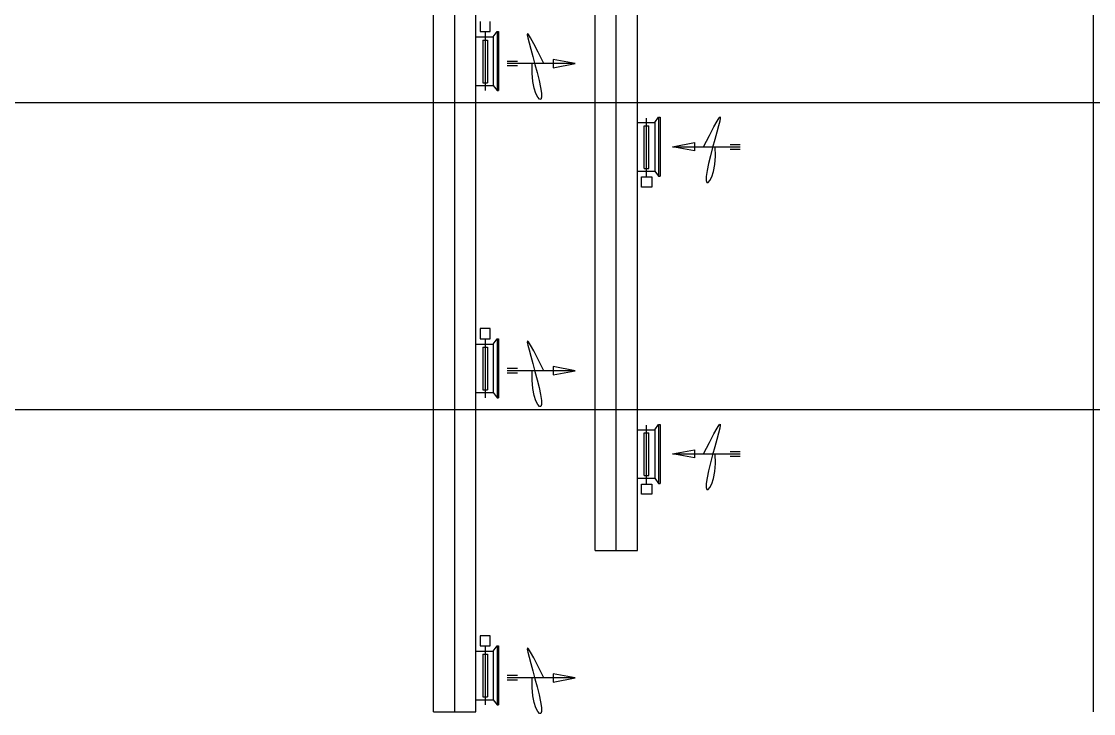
# Model space of a CAD drawing. Header units: millimetres. Extents: x 8533 to 164433, y 5768 to 115327.
# Drawn here: x 75945 to 88098, y 14998 to 22851 of the extents above; entities that cross this region are included whole.
import ezdxf

# ---------------------------------------------------------------- set-up
doc = ezdxf.new("R2010")
doc.units = ezdxf.units.MM
doc.header["$LTSCALE"] = 250
for name, color, linetype in [('ARC', 8, 'Continuous'), ('OUT', 4, 'Continuous'), ('p', 3, 'Continuous')]:
    doc.layers.add(name, color=color, linetype=linetype)

msp = doc.modelspace()

# ---------------------------------------------------------------- linework, layer by layer
at = {"layer": 'ARC'}
for p, q in [((19211, 21930), (124754, 21930)), ((19211, 18446), (124754, 18446))]:
    msp.add_line(p, q, dxfattribs=at)
at = {"layer": 'OUT'}
for p, q in [((81201, 22735), (81201, 22067)), ((81293, 22676), (81338, 22735)), ((81338, 22735), (81353, 22735)), ((81338, 22735), (81338, 22067)), ((81353, 22735), (81353, 22067)), ((81097, 22676), (81293, 22676)), ((81175, 22639), (81175, 22156)), ((81175, 22639), (81227, 22639)), ((81227, 22639), (81227, 22156)), ((81293, 22676), (81293, 22124)), ((81097, 22124), (81293, 22124)), ((81175, 22156), (81227, 22156)), ((81293, 22124), (81338, 22067)), ((81338, 22067), (81353, 22067)), ((83031, 21087), (83031, 21755)), ((83124, 21703), (83168, 21763)), ((83168, 21763), (83184, 21763)), ((83168, 21763), (83168, 21095)), ((83184, 21763), (83184, 21095)), ((82927, 21703), (83124, 21703)), ((83005, 21667), (83057, 21667)), ((83005, 21183), (83005, 21667)), ((83057, 21183), (83057, 21667)), ((83124, 21703), (83124, 21152)), ((82927, 21152), (83124, 21152)), ((83005, 21183), (83057, 21183)), ((83124, 21152), (83168, 21095)), ((83168, 21095), (83184, 21095)), ((81201, 19251), (81201, 18582)), ((81293, 19191), (81338, 19251)), ((81338, 19251), (81353, 19251)), ((81338, 19251), (81338, 18582)), ((81353, 19251), (81353, 18582)), ((81097, 19191), (81293, 19191)), ((81175, 19154), (81175, 18671)), ((81175, 19154), (81227, 19154)), ((81227, 19154), (81227, 18671)), ((81293, 19191), (81293, 18640)), ((81097, 18640), (81293, 18640)), ((81175, 18671), (81227, 18671)), ((81293, 18640), (81338, 18582)), ((81338, 18582), (81353, 18582)), ((83031, 17602), (83031, 18271)), ((83124, 18219), (83168, 18278)), ((83168, 18278), (83184, 18278)), ((83168, 18278), (83168, 17610)), ((83184, 18278), (83184, 17610)), ((82927, 18219), (83124, 18219)), ((83005, 17699), (83005, 18182)), ((83005, 18182), (83057, 18182)), ((83057, 17699), (83057, 18182)), ((83124, 18219), (83124, 17667)), ((82927, 17667), (83124, 17667)), ((83005, 17699), (83057, 17699)), ((83124, 17667), (83168, 17610)), ((83168, 17610), (83184, 17610)), ((81097, 15706), (81293, 15706)), ((81201, 15766), (81201, 15098)), ((81293, 15706), (81338, 15766)), ((81293, 15706), (81293, 15155)), ((81338, 15766), (81353, 15766)), ((81338, 15766), (81338, 15098)), ((81353, 15766), (81353, 15098)), ((81175, 15670), (81175, 15186)), ((81175, 15670), (81227, 15670)), ((81227, 15670), (81227, 15186)), ((81097, 15155), (81293, 15155)), ((81175, 15186), (81227, 15186)), ((81293, 15155), (81338, 15098)), ((81338, 15098), (81353, 15098))]:
    msp.add_line(p, q, dxfattribs=at)
for points in [[(81143, 22851), (81143, 22735), (81259, 22735), (81259, 22851)], [(81143, 22735), (81259, 22735)], [(81143, 19366), (81143, 19251), (81259, 19251), (81259, 19366)], [(81259, 19366), (81143, 19366)], [(81143, 19251), (81259, 19251)]]:
    msp.add_lwpolyline(points, dxfattribs=at)
at = {"layer": 'OUT', "elevation": 0}
for points in [[(82974, 20972), (82974, 21087), (83089, 21087), (83089, 20972)], [(82974, 17487), (82974, 17602), (83089, 17602), (83089, 17487)]]:
    msp.add_lwpolyline(points, close=True, dxfattribs=at)
for points in [[(81143, 15881), (81143, 15766), (81259, 15766), (81259, 15881)], [(81259, 15881), (81143, 15881)], [(81143, 15766), (81259, 15766)]]:
    msp.add_lwpolyline(points, dxfattribs=at)
at = {"layer": 'p', "color": 4, "linetype": 'Continuous'}
for p, q in [((82447, 16847), (82447, 94153)), ((82927, 16847), (82927, 93679)), ((80616, 15017), (80616, 91126)), ((81097, 15017), (81097, 91126)), ((88098, 15017), (88098, 91126)), ((82447, 16847), (82927, 16847)), ((80616, 15017), (81097, 15017))]:
    msp.add_line(p, q, dxfattribs=at)
at = {"layer": 'p', "color": 1}
for p, q in [((82687, 16847), (82687, 93916)), ((80857, 15017), (80857, 91126)), ((81568, 22398), (81452, 22398)), ((82221, 22372), (81452, 22372)), ((81568, 22346), (81452, 22346)), ((83324, 21429), (84094, 21429)), ((83977, 21455), (84094, 21455)), ((83977, 21403), (84094, 21403)), ((81568, 18914), (81452, 18914)), ((82221, 18888), (81452, 18888)), ((81568, 18862), (81452, 18862)), ((83324, 17944), (84094, 17944)), ((83977, 17970), (84094, 17970)), ((83977, 17918), (84094, 17918)), ((81568, 15429), (81452, 15429)), ((82221, 15403), (81452, 15403)), ((81568, 15377), (81452, 15377))]:
    msp.add_line(p, q, dxfattribs=at)
at = {"layer": 'p', "color": 1, "linetype": 'Continuous'}
for p, q in [((81972, 22419), (81972, 22326)), ((82221, 22372), (81972, 22419)), ((81972, 22326), (82221, 22372)), ((83324, 21429), (83573, 21476)), ((83573, 21383), (83324, 21429)), ((83573, 21476), (83573, 21383)), ((82221, 18888), (81972, 18934)), ((81972, 18934), (81972, 18841)), ((81972, 18841), (82221, 18888)), ((83324, 17944), (83573, 17991)), ((83573, 17991), (83573, 17898)), ((83573, 17898), (83324, 17944)), ((81972, 15449), (81972, 15356)), ((82221, 15403), (81972, 15449)), ((81972, 15356), (82221, 15403))]:
    msp.add_line(p, q, dxfattribs=at)
at = {"layer": 'p', "color": 1}
for points in [[(81868, 22372), (81802, 22502), (81752, 22598), (81716, 22664), (81693, 22701), (81681, 22712), (81679, 22698), (81686, 22663), (81699, 22608), (81719, 22537), (81742, 22453), (81766, 22362), (81790, 22270), (81812, 22182), (81828, 22102), (81839, 22036), (81841, 21990), (81833, 21967), (81817, 21968), (81797, 21990), (81776, 22032), (81756, 22093), (81740, 22171), (81733, 22265), (81736, 22372)], [(83678, 21429), (83744, 21558), (83794, 21655), (83830, 21720), (83853, 21757), (83865, 21768), (83867, 21755), (83860, 21720), (83846, 21665), (83827, 21593), (83804, 21510), (83779, 21419), (83755, 21327), (83734, 21238), (83717, 21159), (83707, 21093), (83705, 21047), (83713, 21024), (83728, 21025), (83748, 21047), (83770, 21089), (83790, 21150), (83805, 21228), (83813, 21321), (83810, 21429)], [(83678, 21429), (83744, 21558), (83794, 21655), (83830, 21720), (83853, 21757), (83865, 21768), (83867, 21755), (83860, 21720), (83846, 21665), (83827, 21593), (83804, 21510), (83779, 21419), (83755, 21327), (83734, 21238), (83717, 21159), (83707, 21093), (83705, 21047), (83713, 21024), (83728, 21025), (83748, 21047), (83770, 21089), (83790, 21150), (83805, 21228), (83813, 21321), (83810, 21429)], [(81868, 18888), (81802, 19017), (81752, 19113), (81716, 19179), (81693, 19216), (81681, 19227), (81679, 19213), (81686, 19178), (81699, 19124), (81719, 19052), (81742, 18968), (81766, 18878), (81790, 18785), (81812, 18697), (81828, 18617), (81839, 18551), (81841, 18505), (81833, 18483), (81817, 18483), (81797, 18505), (81776, 18547), (81756, 18608), (81740, 18686), (81733, 18780), (81736, 18888)], [(83678, 17944), (83744, 18074), (83794, 18170), (83830, 18236), (83853, 18273), (83865, 18283), (83867, 18270), (83860, 18235), (83846, 18180), (83827, 18109), (83804, 18025), (83779, 17934), (83755, 17842), (83734, 17753), (83717, 17674), (83707, 17608), (83705, 17562), (83713, 17539), (83728, 17540), (83748, 17562), (83770, 17604), (83790, 17665), (83805, 17743), (83813, 17837), (83810, 17944)], [(83678, 17944), (83744, 18074), (83794, 18170), (83830, 18236), (83853, 18273), (83865, 18283), (83867, 18270), (83860, 18235), (83846, 18180), (83827, 18109), (83804, 18025), (83779, 17934), (83755, 17842), (83734, 17753), (83717, 17674), (83707, 17608), (83705, 17562), (83713, 17539), (83728, 17540), (83748, 17562), (83770, 17604), (83790, 17665), (83805, 17743), (83813, 17837), (83810, 17944)], [(81868, 15403), (81802, 15532), (81752, 15629), (81716, 15694), (81693, 15731), (81681, 15742), (81679, 15729), (81686, 15694), (81699, 15639), (81719, 15567), (81742, 15483), (81766, 15393), (81790, 15301), (81812, 15212), (81828, 15132), (81839, 15067), (81841, 15020), (81833, 14998), (81817, 14998), (81797, 15020), (81776, 15063), (81756, 15123), (81740, 15201), (81733, 15295), (81736, 15403)]]:
    msp.add_lwpolyline(points, dxfattribs=at)

doc.saveas('drawing.dxf')
